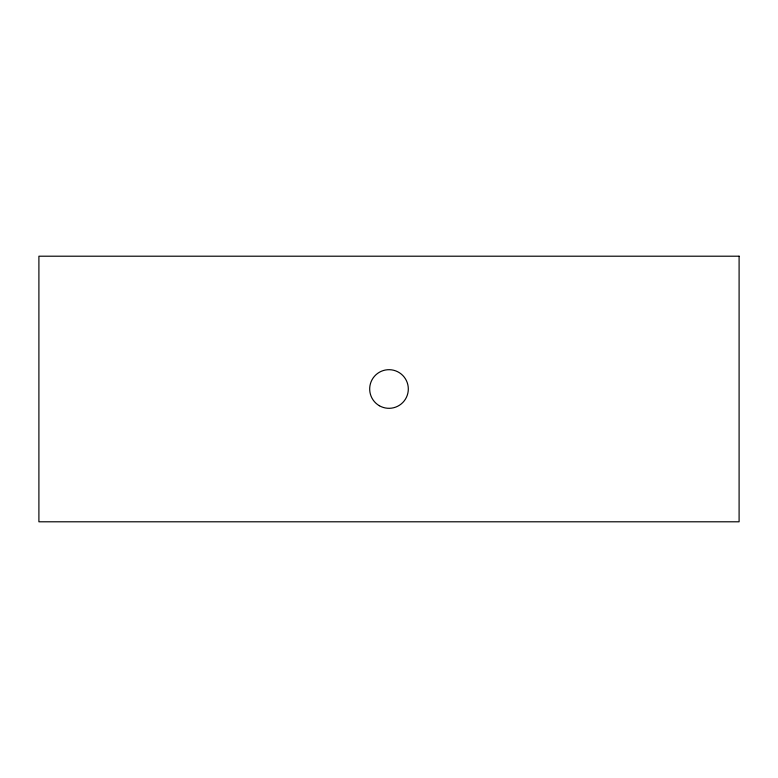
<?xml version="1.0" encoding="UTF-8"?>
<svg xmlns="http://www.w3.org/2000/svg" width="778" height="778" viewBox="0 0 778 778"><rect width="100%" height="100%" fill="white"/><g stroke="black" fill="none" stroke-linecap="round" stroke-linejoin="round"><path stroke-width="1.17" d="M739.1 256.205L38.9 256.205L38.9 521.795L739.1 521.795L739.1 256.205M379.343 405.727A19.314 19.314 0 0 0 408.314 389A19.314 19.314 0 0 0 379.343 372.273A19.314 19.314 0 0 0 379.343 405.727"/></g></svg>
